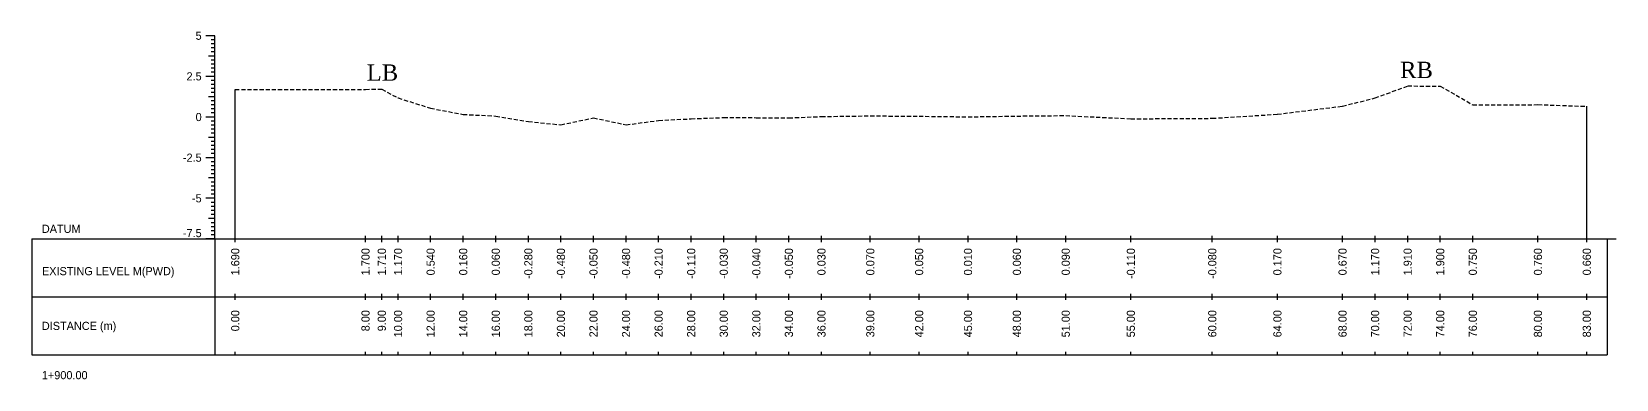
# Model space of a CAD drawing. Header units: inches. Extents: x 2527 to 3799, y -2520 to -1051.
# Drawn here: x 3584.5 to 3681.8, y -1492.1 to -1470.7 of the extents above; entities that cross this region are included whole.
import ezdxf
from ezdxf.enums import TextEntityAlignment as Align

# ---------------------------------------------------------------- set-up
doc = ezdxf.new("R2010")
doc.units = ezdxf.units.IN
doc.header["$MEASUREMENT"] = 0
doc.linetypes.add('HIDDEN', pattern=[0.375, 0.25, -0.125])
doc.layers.add('CS_Drawing', color=7, linetype='Continuous')
doc.layers.add('GL', color=3, linetype='HIDDEN')
doc.styles.add('romans', font='romans.shx')

msp = doc.modelspace()

# ---------------------------------------------------------------- linework, layer by layer
at = {"layer": 'CS_Drawing'}
for p, q in [((3595.741, -1470.985), (3595.179, -1470.985)), ((3595.741, -1470.985), (3595.347, -1470.985)), ((3595.741, -1470.985), (3595.516, -1470.985)), ((3595.741, -1471.235), (3595.516, -1471.235)), ((3595.741, -1483.485), (3595.741, -1470.985)), ((3595.741, -1472.235), (3595.347, -1472.235)), ((3595.741, -1471.485), (3595.516, -1471.485)), ((3595.741, -1471.735), (3595.516, -1471.735)), ((3595.741, -1471.985), (3595.516, -1471.985)), ((3595.741, -1472.235), (3595.516, -1472.235)), ((3595.741, -1472.485), (3595.516, -1472.485)), ((3595.741, -1472.735), (3595.516, -1472.735)), ((3595.741, -1472.985), (3595.516, -1472.985)), ((3595.741, -1473.235), (3595.516, -1473.235)), ((3595.741, -1473.485), (3595.179, -1473.485)), ((3595.741, -1473.485), (3595.347, -1473.485)), ((3595.741, -1473.485), (3595.516, -1473.485)), ((3595.741, -1473.735), (3595.516, -1473.735)), ((3595.741, -1473.985), (3595.516, -1473.985)), ((3595.741, -1474.235), (3595.516, -1474.235)), ((3595.741, -1474.735), (3595.347, -1474.735)), ((3595.741, -1474.485), (3595.516, -1474.485)), ((3595.741, -1474.735), (3595.516, -1474.735)), ((3595.741, -1474.985), (3595.516, -1474.985)), ((3595.741, -1475.235), (3595.516, -1475.235)), ((3596.991, -1483.485), (3596.991, -1474.295)), ((3595.741, -1475.985), (3595.179, -1475.985)), ((3595.741, -1475.985), (3595.347, -1475.985)), ((3595.741, -1475.485), (3595.516, -1475.485)), ((3595.741, -1475.735), (3595.516, -1475.735)), ((3595.741, -1475.985), (3595.516, -1475.985)), ((3679.991, -1483.485), (3679.991, -1475.325)), ((3595.741, -1476.235), (3595.516, -1476.235)), ((3595.741, -1476.485), (3595.516, -1476.485)), ((3595.741, -1476.735), (3595.516, -1476.735)), ((3595.741, -1476.985), (3595.516, -1476.985)), ((3595.741, -1477.235), (3595.347, -1477.235)), ((3595.741, -1477.235), (3595.516, -1477.235)), ((3595.741, -1477.485), (3595.516, -1477.485)), ((3595.741, -1477.735), (3595.516, -1477.735)), ((3595.741, -1477.985), (3595.516, -1477.985)), ((3595.741, -1478.485), (3595.179, -1478.485)), ((3595.741, -1478.485), (3595.347, -1478.485)), ((3595.741, -1478.235), (3595.516, -1478.235)), ((3595.741, -1478.485), (3595.516, -1478.485)), ((3595.741, -1478.735), (3595.516, -1478.735)), ((3595.741, -1478.985), (3595.516, -1478.985)), ((3595.741, -1479.735), (3595.347, -1479.735)), ((3595.741, -1479.235), (3595.516, -1479.235)), ((3595.741, -1479.485), (3595.516, -1479.485)), ((3595.741, -1479.735), (3595.516, -1479.735)), ((3595.741, -1479.985), (3595.516, -1479.985)), ((3595.741, -1480.985), (3595.179, -1480.985)), ((3595.741, -1480.985), (3595.347, -1480.985)), ((3595.741, -1480.235), (3595.516, -1480.235)), ((3595.741, -1480.485), (3595.516, -1480.485)), ((3595.741, -1480.735), (3595.516, -1480.735)), ((3595.741, -1480.985), (3595.516, -1480.985)), ((3595.741, -1481.235), (3595.516, -1481.235)), ((3595.741, -1481.485), (3595.516, -1481.485)), ((3595.741, -1481.735), (3595.516, -1481.735)), ((3595.741, -1481.985), (3595.516, -1481.985)), ((3595.741, -1482.235), (3595.347, -1482.235)), ((3595.741, -1482.235), (3595.516, -1482.235)), ((3595.741, -1482.485), (3595.516, -1482.485)), ((3595.741, -1482.735), (3595.516, -1482.735)), ((3595.741, -1482.985), (3595.516, -1482.985)), ((3584.491, -1483.485), (3595.741, -1483.485)), ((3584.491, -1483.485), (3584.491, -1490.61)), ((3595.741, -1483.485), (3595.179, -1483.485)), ((3595.741, -1483.485), (3595.347, -1483.485)), ((3595.741, -1483.235), (3595.516, -1483.235)), ((3595.741, -1483.485), (3595.516, -1483.485)), ((3595.741, -1483.485), (3681.241, -1483.485)), ((3595.741, -1483.485), (3595.741, -1490.61)), ((3596.991, -1483.673), (3596.991, -1483.298)), ((3604.991, -1483.673), (3604.991, -1483.298)), ((3605.991, -1483.673), (3605.991, -1483.298)), ((3606.991, -1483.673), (3606.991, -1483.298)), ((3608.991, -1483.673), (3608.991, -1483.298)), ((3610.991, -1483.673), (3610.991, -1483.298)), ((3612.991, -1483.673), (3612.991, -1483.298)), ((3614.991, -1483.673), (3614.991, -1483.298)), ((3616.991, -1483.673), (3616.991, -1483.298)), ((3618.991, -1483.673), (3618.991, -1483.298)), ((3620.991, -1483.673), (3620.991, -1483.298)), ((3622.991, -1483.673), (3622.991, -1483.298)), ((3624.991, -1483.673), (3624.991, -1483.298)), ((3626.991, -1483.673), (3626.991, -1483.298)), ((3628.991, -1483.673), (3628.991, -1483.298)), ((3630.991, -1483.673), (3630.991, -1483.298)), ((3632.991, -1483.673), (3632.991, -1483.298)), ((3635.991, -1483.673), (3635.991, -1483.298)), ((3638.991, -1483.673), (3638.991, -1483.298)), ((3641.991, -1483.673), (3641.991, -1483.298)), ((3644.991, -1483.673), (3644.991, -1483.298)), ((3647.991, -1483.673), (3647.991, -1483.298)), ((3651.991, -1483.673), (3651.991, -1483.298)), ((3656.991, -1483.673), (3656.991, -1483.298)), ((3660.991, -1483.673), (3660.991, -1483.298)), ((3664.991, -1483.673), (3664.991, -1483.298)), ((3666.991, -1483.673), (3666.991, -1483.298)), ((3668.991, -1483.673), (3668.991, -1483.298)), ((3670.991, -1483.673), (3670.991, -1483.298)), ((3672.991, -1483.673), (3672.991, -1483.298)), ((3676.991, -1483.673), (3676.991, -1483.298)), ((3679.991, -1483.673), (3679.991, -1483.298)), ((3681.241, -1483.485), (3681.804, -1483.485)), ((3681.241, -1483.485), (3681.635, -1483.485)), ((3681.241, -1483.485), (3681.466, -1483.485)), ((3681.241, -1483.485), (3681.241, -1490.61)), ((3596.991, -1487.235), (3596.991, -1486.86)), ((3604.991, -1487.235), (3604.991, -1486.86)), ((3605.991, -1487.235), (3605.991, -1486.86)), ((3606.991, -1487.235), (3606.991, -1486.86)), ((3608.991, -1487.235), (3608.991, -1486.86)), ((3610.991, -1487.235), (3610.991, -1486.86)), ((3612.991, -1487.235), (3612.991, -1486.86)), ((3614.991, -1487.235), (3614.991, -1486.86)), ((3616.991, -1487.235), (3616.991, -1486.86)), ((3618.991, -1487.235), (3618.991, -1486.86)), ((3620.991, -1487.235), (3620.991, -1486.86)), ((3622.991, -1487.235), (3622.991, -1486.86)), ((3624.991, -1487.235), (3624.991, -1486.86)), ((3626.991, -1487.235), (3626.991, -1486.86)), ((3628.991, -1487.235), (3628.991, -1486.86)), ((3630.991, -1487.235), (3630.991, -1486.86)), ((3632.991, -1487.235), (3632.991, -1486.86)), ((3635.991, -1487.235), (3635.991, -1486.86)), ((3638.991, -1487.235), (3638.991, -1486.86)), ((3641.991, -1487.235), (3641.991, -1486.86)), ((3644.991, -1487.235), (3644.991, -1486.86)), ((3647.991, -1487.235), (3647.991, -1486.86)), ((3651.991, -1487.235), (3651.991, -1486.86)), ((3656.991, -1487.235), (3656.991, -1486.86)), ((3660.991, -1487.235), (3660.991, -1486.86)), ((3664.991, -1487.235), (3664.991, -1486.86)), ((3666.991, -1487.235), (3666.991, -1486.86)), ((3668.991, -1487.235), (3668.991, -1486.86)), ((3670.991, -1487.235), (3670.991, -1486.86)), ((3672.991, -1487.235), (3672.991, -1486.86)), ((3676.991, -1487.235), (3676.991, -1486.86)), ((3679.991, -1487.235), (3679.991, -1486.86)), ((3584.491, -1487.048), (3595.741, -1487.048)), ((3595.741, -1487.048), (3681.241, -1487.048)), ((3595.741, -1487.048), (3681.241, -1487.048)), ((3584.491, -1490.61), (3595.741, -1490.61)), ((3595.741, -1490.61), (3681.241, -1490.61)), ((3596.991, -1490.61), (3596.991, -1490.423)), ((3604.991, -1490.61), (3604.991, -1490.423)), ((3605.991, -1490.61), (3605.991, -1490.423)), ((3606.991, -1490.61), (3606.991, -1490.423)), ((3608.991, -1490.61), (3608.991, -1490.423)), ((3610.991, -1490.61), (3610.991, -1490.423)), ((3612.991, -1490.61), (3612.991, -1490.423)), ((3614.991, -1490.61), (3614.991, -1490.423)), ((3616.991, -1490.61), (3616.991, -1490.423)), ((3618.991, -1490.61), (3618.991, -1490.423)), ((3620.991, -1490.61), (3620.991, -1490.423)), ((3622.991, -1490.61), (3622.991, -1490.423)), ((3624.991, -1490.61), (3624.991, -1490.423)), ((3626.991, -1490.61), (3626.991, -1490.423)), ((3628.991, -1490.61), (3628.991, -1490.423)), ((3630.991, -1490.61), (3630.991, -1490.423)), ((3632.991, -1490.61), (3632.991, -1490.423)), ((3635.991, -1490.61), (3635.991, -1490.423)), ((3638.991, -1490.61), (3638.991, -1490.423)), ((3641.991, -1490.61), (3641.991, -1490.423)), ((3644.991, -1490.61), (3644.991, -1490.423)), ((3647.991, -1490.61), (3647.991, -1490.423)), ((3651.991, -1490.61), (3651.991, -1490.423)), ((3656.991, -1490.61), (3656.991, -1490.423)), ((3660.991, -1490.61), (3660.991, -1490.423)), ((3664.991, -1490.61), (3664.991, -1490.423)), ((3666.991, -1490.61), (3666.991, -1490.423)), ((3668.991, -1490.61), (3668.991, -1490.423)), ((3670.991, -1490.61), (3670.991, -1490.423)), ((3672.991, -1490.61), (3672.991, -1490.423)), ((3676.991, -1490.61), (3676.991, -1490.423)), ((3679.991, -1490.61), (3679.991, -1490.423))]:
    msp.add_line(p, q, dxfattribs=at)
at = {"layer": 'GL'}
msp.add_lwpolyline([(3596.991, -1474.295), (3604.991, -1474.285), (3605.991, -1474.275), (3606.991, -1474.815), (3608.991, -1475.445), (3610.991, -1475.825), (3612.991, -1475.925), (3614.991, -1476.265), (3616.991, -1476.465), (3618.991, -1476.035), (3620.991, -1476.465), (3622.991, -1476.195), (3624.991, -1476.095), (3626.991, -1476.015), (3628.991, -1476.025), (3630.991, -1476.035), (3632.991, -1475.955), (3635.991, -1475.915), (3638.991, -1475.935), (3641.991, -1475.975), (3644.991, -1475.925), (3647.991, -1475.895), (3651.991, -1476.095), (3656.991, -1476.065), (3660.991, -1475.815), (3664.991, -1475.315), (3666.991, -1474.815), (3668.991, -1474.075), (3670.991, -1474.085), (3672.991, -1475.235), (3676.991, -1475.225), (3679.991, -1475.325)], dxfattribs=at)

# ---------------------------------------------------------------- texts
at = {"char_height": 1, "width": 87.77218, "attachment_point": 1, "style": 'romans'}
for s, insert in [('{\\fTimes New Roman|b0|i0|c0|p18;LB}', (3605.066, -1472.751)), ('{\\fTimes New Roman|b0|i0|c0|p18;RB}', (3668.524, -1472.587))]:
    msp.add_mtext(s, dxfattribs=dict(at, insert=insert))
at = {"layer": 'CS_Drawing'}
for s, p in [('5', (3594.929, -1470.985)), ('2.5', (3594.929, -1473.485)), ('0', (3594.929, -1475.985)), ('-2.5', (3594.929, -1478.485)), ('-5', (3594.929, -1480.985))]:
    msp.add_text(s, height=0.5, dxfattribs=at).set_placement(p, align=Align.MIDDLE_RIGHT)
for s, p in [('DATUM', (3585.116, -1482.86)), ('EXISTING LEVEL M(PWD)', (3585.123, -1485.463)), ('DISTANCE (m)', (3585.116, -1488.829)), ('1+900.00', (3585.116, -1491.86))]:
    msp.add_text(s, height=0.5, dxfattribs=at).set_placement(p, align=Align.MIDDLE_LEFT)
msp.add_text('-7.5', height=0.5, dxfattribs=at).set_placement((3594.929, -1483.373), align=Align.RIGHT)
for s, p in [('1.690', (3596.991, -1484.048)), ('1.700', (3604.991, -1484.048)), ('1.710', (3605.991, -1484.048)), ('1.170', (3606.991, -1484.048)), ('0.540', (3608.991, -1484.048)), ('0.160', (3610.991, -1484.048)), ('0.060', (3612.991, -1484.048)), ('-0.280', (3614.991, -1484.048)), ('-0.480', (3616.991, -1484.048)), ('-0.050', (3618.991, -1484.048)), ('-0.480', (3620.991, -1484.048)), ('-0.210', (3622.991, -1484.048)), ('-0.110', (3624.991, -1484.048)), ('-0.030', (3626.991, -1484.048)), ('-0.040', (3628.991, -1484.048)), ('-0.050', (3630.991, -1484.048)), ('0.030', (3632.991, -1484.048)), ('0.070', (3635.991, -1484.048)), ('0.050', (3638.991, -1484.048)), ('0.010', (3641.991, -1484.048)), ('0.060', (3644.991, -1484.048)), ('0.090', (3647.991, -1484.048)), ('-0.110', (3651.991, -1484.048)), ('-0.080', (3656.991, -1484.048)), ('0.170', (3660.991, -1484.048)), ('0.670', (3664.991, -1484.048)), ('1.170', (3666.991, -1484.048)), ('1.910', (3668.991, -1484.048)), ('1.900', (3670.991, -1484.048)), ('0.750', (3672.991, -1484.048)), ('0.760', (3676.991, -1484.048)), ('0.660', (3679.991, -1484.048)), ('0.00', (3596.991, -1487.86)), ('8.00', (3604.991, -1487.86)), ('9.00', (3605.991, -1487.86)), ('10.00', (3606.991, -1487.86)), ('12.00', (3608.991, -1487.86)), ('14.00', (3610.991, -1487.86)), ('16.00', (3612.991, -1487.86)), ('18.00', (3614.991, -1487.86)), ('20.00', (3616.991, -1487.86)), ('22.00', (3618.991, -1487.86)), ('24.00', (3620.991, -1487.86)), ('26.00', (3622.991, -1487.86)), ('28.00', (3624.991, -1487.86)), ('30.00', (3626.991, -1487.86)), ('32.00', (3628.991, -1487.86)), ('34.00', (3630.991, -1487.86)), ('36.00', (3632.991, -1487.86)), ('39.00', (3635.991, -1487.86)), ('42.00', (3638.991, -1487.86)), ('45.00', (3641.991, -1487.86)), ('48.00', (3644.991, -1487.86)), ('51.00', (3647.991, -1487.86)), ('55.00', (3651.991, -1487.86)), ('60.00', (3656.991, -1487.86)), ('64.00', (3660.991, -1487.86)), ('68.00', (3664.991, -1487.86)), ('70.00', (3666.991, -1487.86)), ('72.00', (3668.991, -1487.86)), ('74.00', (3670.991, -1487.86)), ('76.00', (3672.991, -1487.86)), ('80.00', (3676.991, -1487.86)), ('83.00', (3679.991, -1487.86))]:
    msp.add_text(s, height=0.5, rotation=90, dxfattribs=at).set_placement(p, align=Align.MIDDLE_RIGHT)

doc.saveas('drawing.dxf')
